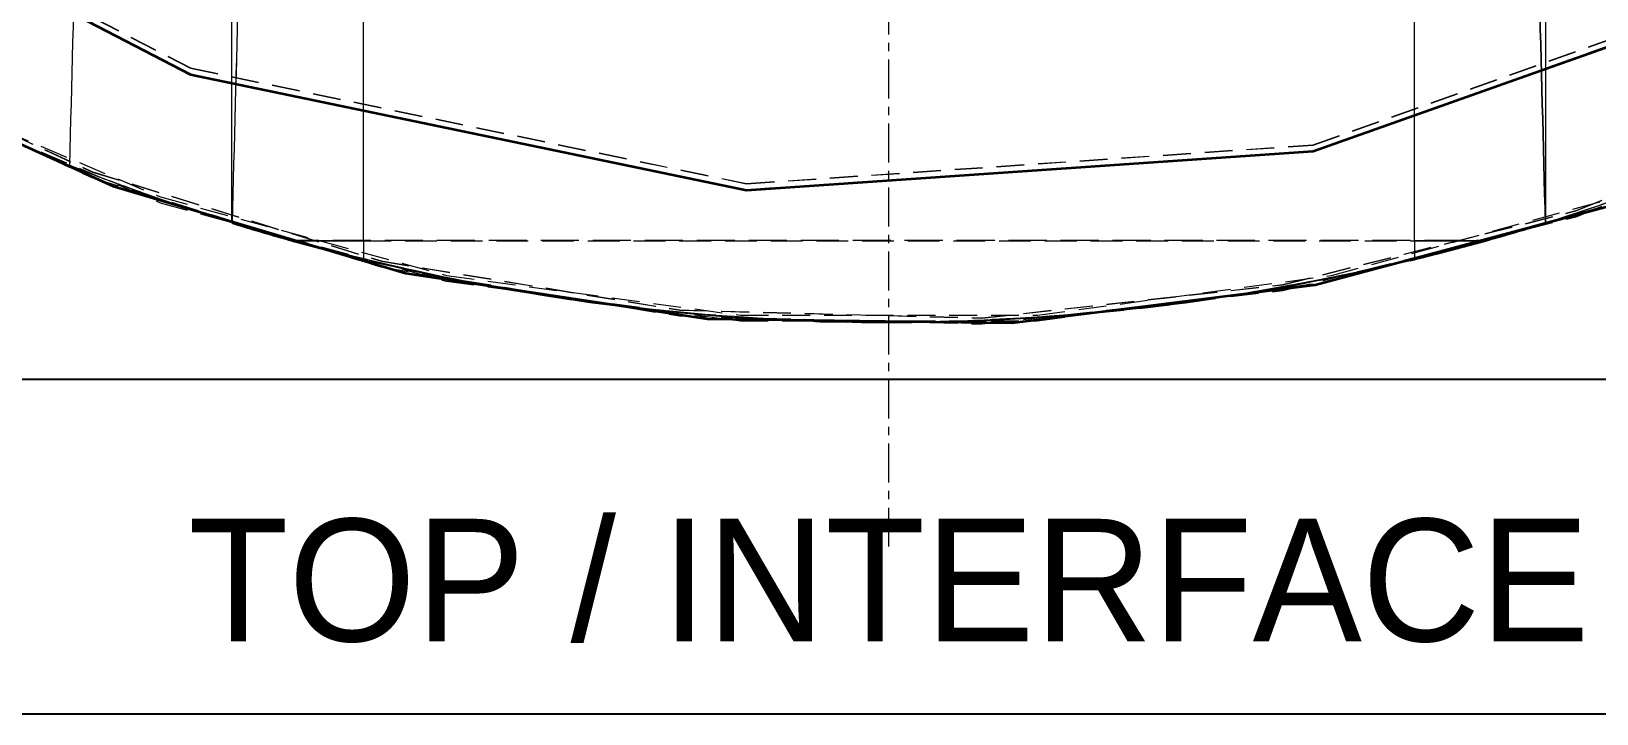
# Model space of a CAD drawing. Header units: millimetres. Extents: x 10 to 410, y 10 to 287.
# Drawn here: x 316.59 to 344.72, y 63 to 75.26 of the extents above; entities that cross this region are included whole.
import ezdxf
from ezdxf.enums import TextEntityAlignment as Align

# ---------------------------------------------------------------- set-up
doc = ezdxf.new("R2010")
doc.units = ezdxf.units.MM
doc.linetypes.add('CENTER', pattern=[1.15, 0.7, -0.15, 0.15, -0.15])
doc.linetypes.add('DASHED', pattern=[0.75, 0.5, -0.25])
for name, color, linetype, lineweight in [('CENTER', 4, 'CENTER', 13), ('HIDDEN', 8, 'DASHED', 18), ('TITLE_BLOCK', 7, 'CONTINUOUS', 25), ('VISIBLE', 7, 'CONTINUOUS', 35)]:
    doc.layers.add(name, color=color, linetype=linetype, lineweight=lineweight)

msp = doc.modelspace()

# ---------------------------------------------------------------- linework, layer by layer
at = {"layer": 'CENTER'}
msp.add_line((332, 66), (332, 155), dxfattribs=at)
at = {"layer": 'HIDDEN'}
for points in [[(369.476, 109.804), (368.086, 119.915), (364.02, 129.276), (357.579, 137.194), (349.241, 143.079), (339.624, 146.497), (329.441, 147.194), (319.448, 145.117), (310.386, 140.422), (302.927, 133.455), (297.624, 124.735), (294.87, 114.907), (294.87, 104.701), (297.624, 94.873), (302.927, 86.152), (310.386, 79.186), (319.448, 74.49), (329.441, 72.414), (339.624, 73.11), (349.241, 76.528), (357.579, 82.414), (364.02, 90.331), (368.086, 99.692), (369.476, 109.804)], [(369.479, 109.912), (368.089, 120.023), (364.023, 129.384), (357.582, 137.301), (349.244, 143.187), (339.626, 146.605), (329.444, 147.302), (319.451, 145.225), (310.389, 140.529), (302.93, 133.563), (297.627, 124.843), (294.873, 115.015), (294.873, 104.808), (297.627, 94.981), (302.93, 86.26), (310.389, 79.294), (319.451, 74.598), (329.444, 72.522), (339.626, 73.218), (349.244, 76.636), (357.582, 82.522), (364.023, 90.439), (368.089, 99.8), (369.479, 109.912)], [(369.479, 109.907), (368.089, 120.018), (364.023, 129.38), (357.582, 137.297), (349.243, 143.183), (339.626, 146.6), (329.444, 147.297), (319.451, 145.22), (310.389, 140.525), (302.93, 133.558), (297.627, 124.838), (294.873, 115.01), (294.873, 104.804), (297.627, 94.976), (302.93, 86.255), (310.389, 79.289), (319.451, 74.593), (329.444, 72.517), (339.626, 73.213), (349.243, 76.631), (357.582, 82.517), (364.023, 90.434), (368.089, 99.796), (369.479, 109.907)], [(292.174, 110.848), (292.403, 105.415), (293.369, 100.065), (295.055, 94.896), (297.429, 90.004), (300.446, 85.481), (304.052, 81.412), (308.178, 77.871), (312.748, 74.925), (317.676, 72.628), (322.871, 71.024), (328.237, 70.143), (333.672, 70), (339.076, 70.599), (344.348, 71.927), (349.39, 73.962), (354.109, 76.663), (358.415, 79.983), (362.229, 83.857), (365.481, 88.215), (368.108, 92.975), (370.063, 98.049), (371.309, 103.341), (371.823, 108.754)], [(292.174, 110.848), (292.403, 105.415), (293.369, 100.065), (295.055, 94.896), (297.429, 90.004), (300.446, 85.481), (304.052, 81.412), (308.178, 77.871), (312.748, 74.925), (317.676, 72.628), (322.871, 71.024), (328.237, 70.143), (333.672, 70), (339.076, 70.599), (344.348, 71.927), (349.39, 73.962), (354.109, 76.663), (358.415, 79.983), (362.229, 83.857), (365.481, 88.215), (368.108, 92.975), (370.063, 98.049), (371.309, 103.341), (371.823, 108.754)], [(292.176, 110.902), (292.411, 105.475), (293.382, 100.129), (295.071, 94.966), (297.448, 90.081), (300.466, 85.564), (304.072, 81.5), (308.196, 77.964), (312.764, 75.022), (317.689, 72.729), (322.88, 71.128), (328.241, 70.247), (333.672, 70.105), (339.072, 70.702), (344.34, 72.029), (349.379, 74.059), (354.095, 76.757), (358.4, 80.071), (362.214, 83.94), (365.466, 88.292), (368.095, 93.046), (370.054, 98.114), (371.305, 103.4), (371.824, 108.808)], [(292.176, 110.902), (292.411, 105.475), (293.382, 100.129), (295.071, 94.966), (297.448, 90.081), (300.466, 85.564), (304.072, 81.5), (308.196, 77.964), (312.764, 75.022), (317.689, 72.729), (322.88, 71.128), (328.241, 70.247), (333.672, 70.105), (339.072, 70.702), (344.34, 72.029), (349.379, 74.059), (354.095, 76.757), (358.4, 80.071), (362.214, 83.94), (365.466, 88.292), (368.095, 93.046), (370.054, 98.114), (371.305, 103.4), (371.824, 108.808)], [(292.177, 110.958), (292.405, 105.525), (293.371, 100.175), (295.057, 95.005), (297.431, 90.113), (300.448, 85.59), (304.054, 81.52), (308.18, 77.979), (312.75, 75.033), (317.678, 72.737), (322.874, 71.132), (328.239, 70.251), (333.675, 70.108), (339.079, 70.706), (344.351, 72.035), (349.394, 74.07), (354.112, 76.772), (358.418, 80.091), (362.233, 83.966), (365.484, 88.324), (368.112, 93.084), (370.067, 98.158), (371.312, 103.451), (371.826, 108.864)], [(292.177, 110.958), (292.405, 105.525), (293.371, 100.175), (295.057, 95.005), (297.431, 90.113), (300.448, 85.59), (304.054, 81.52), (308.18, 77.979), (312.75, 75.033), (317.678, 72.737), (322.874, 71.132), (328.239, 70.251), (333.675, 70.108), (339.079, 70.706), (344.351, 72.035), (349.394, 74.07), (354.112, 76.772), (358.418, 80.091), (362.233, 83.966), (365.484, 88.324), (368.112, 93.084), (370.067, 98.158), (371.312, 103.451), (371.826, 108.864)], [(292.179, 108.587), (292.698, 103.281), (293.921, 98.091), (295.826, 93.112), (298.379, 88.431), (301.534, 84.133), (305.235, 80.295), (309.415, 76.985), (314, 74.263), (318.907, 72.178), (324.049, 70.767), (329.333, 70.055), (334.665, 70.055), (339.949, 70.767), (345.09, 72.178), (349.997, 74.263), (354.582, 76.985), (358.762, 80.295), (362.463, 84.133), (365.618, 88.431), (368.171, 93.112), (370.076, 98.091), (371.299, 103.281), (371.818, 108.587)], [(292.182, 108.69), (292.701, 103.384), (293.924, 98.194), (295.829, 93.215), (298.382, 88.534), (301.537, 84.236), (305.238, 80.398), (309.418, 77.088), (314.003, 74.366), (318.91, 72.281), (324.051, 70.87), (329.335, 70.158), (334.667, 70.158), (339.951, 70.87), (345.093, 72.281), (350, 74.366), (354.585, 77.088), (358.765, 80.398), (362.466, 84.236), (365.621, 88.534), (368.174, 93.215), (370.079, 98.194), (371.302, 103.384), (371.821, 108.69)], [(317.281, 72.85), (317.288, 73.126), (317.295, 73.403), (317.302, 73.68), (317.31, 73.956), (317.317, 74.233), (317.324, 74.509), (317.331, 74.786), (317.339, 75.063), (317.346, 75.339), (317.353, 75.616), (317.36, 75.892), (317.368, 76.169), (317.375, 76.446), (317.382, 76.722), (317.389, 76.999), (317.397, 77.275), (317.404, 77.552), (317.411, 77.828), (317.418, 78.105), (317.426, 78.382), (317.433, 78.658), (317.44, 78.935), (317.447, 79.211)], [(317.281, 72.847), (317.288, 73.124), (317.295, 73.4), (317.302, 73.677), (317.31, 73.954), (317.317, 74.23), (317.324, 74.507), (317.331, 74.783), (317.339, 75.06), (317.346, 75.337), (317.353, 75.613), (317.36, 75.89), (317.368, 76.166), (317.375, 76.443), (317.382, 76.719), (317.389, 76.996), (317.396, 77.273), (317.404, 77.549), (317.411, 77.826), (317.418, 78.102), (317.425, 78.379), (317.433, 78.656), (317.44, 78.932), (317.447, 79.209)], [(317.281, 72.847), (317.288, 73.124), (317.295, 73.4), (317.302, 73.677), (317.31, 73.954), (317.317, 74.23), (317.324, 74.507), (317.331, 74.783), (317.339, 75.06), (317.346, 75.337), (317.353, 75.613), (317.36, 75.89), (317.368, 76.166), (317.375, 76.443), (317.382, 76.719), (317.389, 76.996), (317.396, 77.273), (317.404, 77.549), (317.411, 77.826), (317.418, 78.102), (317.425, 78.379), (317.433, 78.656), (317.44, 78.932), (317.447, 79.209)], [(320.196, 71.82), (320.196, 72.091), (320.196, 72.362), (320.196, 72.633), (320.196, 72.904), (320.196, 73.175), (320.196, 73.446), (320.196, 73.717), (320.196, 73.988), (320.196, 74.259), (320.196, 74.53), (320.196, 74.801), (320.196, 75.072), (320.196, 75.343), (320.196, 75.614), (320.196, 75.885), (320.196, 76.156), (320.196, 76.427), (320.196, 76.698), (320.196, 76.969), (320.196, 77.24), (320.196, 77.511), (320.196, 77.782), (320.196, 78.053)], [(320.196, 71.816), (320.196, 72.087), (320.196, 72.358), (320.196, 72.629), (320.196, 72.9), (320.196, 73.171), (320.196, 73.442), (320.196, 73.713), (320.196, 73.984), (320.196, 74.255), (320.196, 74.526), (320.196, 74.797), (320.196, 75.068), (320.196, 75.339), (320.196, 75.609), (320.196, 75.88), (320.196, 76.151), (320.196, 76.422), (320.196, 76.693), (320.196, 76.964), (320.196, 77.235), (320.196, 77.506), (320.196, 77.777), (320.196, 78.048)], [(320.204, 71.804), (320.211, 72.073), (320.218, 72.341), (320.225, 72.609), (320.232, 72.878), (320.239, 73.146), (320.246, 73.414), (320.253, 73.683), (320.26, 73.951), (320.268, 74.219), (320.275, 74.488), (320.282, 74.756), (320.289, 75.025), (320.296, 75.293), (320.303, 75.561), (320.31, 75.83), (320.317, 76.098), (320.324, 76.366), (320.331, 76.635), (320.338, 76.903), (320.345, 77.171), (320.352, 77.44), (320.359, 77.708), (320.366, 77.976)], [(320.204, 71.803), (320.211, 72.071), (320.218, 72.339), (320.225, 72.608), (320.232, 72.876), (320.239, 73.145), (320.246, 73.413), (320.253, 73.681), (320.26, 73.95), (320.267, 74.218), (320.274, 74.486), (320.282, 74.755), (320.289, 75.023), (320.296, 75.291), (320.303, 75.56), (320.31, 75.828), (320.317, 76.096), (320.324, 76.365), (320.331, 76.633), (320.338, 76.901), (320.345, 77.17), (320.352, 77.438), (320.359, 77.707), (320.366, 77.975)], [(343.796, 71.804), (343.789, 72.073), (343.782, 72.341), (343.775, 72.609), (343.768, 72.878), (343.761, 73.146), (343.754, 73.414), (343.747, 73.683), (343.74, 73.951), (343.733, 74.219), (343.726, 74.488), (343.718, 74.756), (343.711, 75.025), (343.704, 75.293), (343.697, 75.561), (343.69, 75.83), (343.683, 76.098), (343.676, 76.366), (343.669, 76.635), (343.662, 76.903), (343.655, 77.171), (343.648, 77.44), (343.641, 77.708), (343.634, 77.976)], [(343.634, 77.976), (343.641, 77.708), (343.648, 77.44), (343.655, 77.171), (343.662, 76.903), (343.669, 76.635), (343.676, 76.366), (343.683, 76.098), (343.69, 75.83), (343.697, 75.561), (343.704, 75.293), (343.711, 75.025), (343.718, 74.756), (343.726, 74.488), (343.733, 74.219), (343.74, 73.951), (343.747, 73.683), (343.754, 73.414), (343.761, 73.146), (343.768, 72.878), (343.775, 72.609), (343.782, 72.341), (343.789, 72.073), (343.796, 71.804)], [(343.796, 71.803), (343.789, 72.071), (343.782, 72.339), (343.775, 72.608), (343.768, 72.876), (343.761, 73.145), (343.754, 73.413), (343.747, 73.681), (343.74, 73.95), (343.732, 74.218), (343.725, 74.486), (343.718, 74.755), (343.711, 75.023), (343.704, 75.291), (343.697, 75.56), (343.69, 75.828), (343.683, 76.096), (343.676, 76.365), (343.669, 76.633), (343.662, 76.901), (343.655, 77.17), (343.648, 77.438), (343.641, 77.707), (343.634, 77.975)], [(343.796, 71.803), (343.789, 72.071), (343.782, 72.339), (343.775, 72.608), (343.768, 72.876), (343.761, 73.145), (343.754, 73.413), (343.747, 73.681), (343.74, 73.95), (343.732, 74.218), (343.725, 74.486), (343.718, 74.755), (343.711, 75.023), (343.704, 75.291), (343.697, 75.56), (343.69, 75.828), (343.683, 76.096), (343.676, 76.365), (343.669, 76.633), (343.662, 76.901), (343.655, 77.17), (343.648, 77.438), (343.641, 77.707), (343.634, 77.975)], [(343.804, 71.82), (343.804, 72.091), (343.804, 72.362), (343.804, 72.633), (343.804, 72.904), (343.804, 73.175), (343.804, 73.446), (343.804, 73.717), (343.804, 73.988), (343.804, 74.259), (343.804, 74.53), (343.804, 74.801), (343.804, 75.072), (343.804, 75.343), (343.804, 75.614), (343.804, 75.885), (343.804, 76.156), (343.804, 76.427), (343.804, 76.698), (343.804, 76.969), (343.804, 77.24), (343.804, 77.511), (343.804, 77.782), (343.804, 78.053)], [(343.804, 71.816), (343.804, 72.087), (343.804, 72.358), (343.804, 72.629), (343.804, 72.9), (343.804, 73.171), (343.804, 73.442), (343.804, 73.713), (343.804, 73.984), (343.804, 74.255), (343.804, 74.526), (343.804, 74.797), (343.804, 75.068), (343.804, 75.339), (343.804, 75.609), (343.804, 75.88), (343.804, 76.151), (343.804, 76.422), (343.804, 76.693), (343.804, 76.964), (343.804, 77.235), (343.804, 77.506), (343.804, 77.777), (343.804, 78.048)], [(322.557, 71.494), (322.557, 71.745), (322.557, 71.996), (322.557, 72.246), (322.557, 72.497), (322.557, 72.748), (322.557, 72.999), (322.557, 73.249), (322.557, 73.5), (322.557, 73.751), (322.557, 74.001), (322.557, 74.252), (322.557, 74.503), (322.557, 74.754), (322.557, 75.004), (322.557, 75.255), (322.557, 75.506), (322.557, 75.757), (322.557, 76.007), (322.557, 76.258), (322.557, 76.509), (322.557, 76.759), (322.557, 77.01), (322.557, 77.261)], [(322.557, 71.491), (322.557, 71.742), (322.557, 71.993), (322.557, 72.243), (322.557, 72.494), (322.557, 72.745), (322.557, 72.996), (322.557, 73.246), (322.557, 73.497), (322.557, 73.748), (322.557, 73.998), (322.557, 74.249), (322.557, 74.5), (322.557, 74.751), (322.557, 75.001), (322.557, 75.252), (322.557, 75.503), (322.557, 75.754), (322.557, 76.004), (322.557, 76.255), (322.557, 76.506), (322.557, 76.756), (322.557, 77.007), (322.557, 77.258)], [(341.443, 71.494), (341.443, 71.745), (341.443, 71.996), (341.443, 72.246), (341.443, 72.497), (341.443, 72.748), (341.443, 72.999), (341.443, 73.249), (341.443, 73.5), (341.443, 73.751), (341.443, 74.001), (341.443, 74.252), (341.443, 74.503), (341.443, 74.754), (341.443, 75.004), (341.443, 75.255), (341.443, 75.506), (341.443, 75.757), (341.443, 76.007), (341.443, 76.258), (341.443, 76.509), (341.443, 76.759), (341.443, 77.01), (341.443, 77.261)], [(341.443, 71.491), (341.443, 71.742), (341.443, 71.993), (341.443, 72.243), (341.443, 72.494), (341.443, 72.745), (341.443, 72.996), (341.443, 73.246), (341.443, 73.497), (341.443, 73.748), (341.443, 73.998), (341.443, 74.249), (341.443, 74.5), (341.443, 74.751), (341.443, 75.001), (341.443, 75.252), (341.443, 75.503), (341.443, 75.754), (341.443, 76.004), (341.443, 76.255), (341.443, 76.506), (341.443, 76.756), (341.443, 77.007), (341.443, 77.258)], [(317.281, 72.85), (317.406, 72.801), (317.531, 72.752), (317.656, 72.703), (317.782, 72.655), (317.908, 72.607), (318.034, 72.56), (318.16, 72.513), (318.286, 72.466), (318.412, 72.42), (318.539, 72.375), (318.665, 72.33), (318.792, 72.285), (318.919, 72.24), (319.046, 72.197), (319.173, 72.153), (319.301, 72.11), (319.428, 72.067), (319.556, 72.025), (319.684, 71.983), (319.812, 71.942), (319.94, 71.901), (320.068, 71.861), (320.196, 71.82)], [(317.281, 72.85), (317.281, 72.85), (317.281, 72.85), (317.281, 72.849), (317.281, 72.849), (317.281, 72.849), (317.281, 72.849), (317.281, 72.849), (317.281, 72.849), (317.281, 72.849), (317.281, 72.849), (317.281, 72.849), (317.281, 72.848), (317.281, 72.848), (317.281, 72.848), (317.281, 72.848), (317.281, 72.848), (317.281, 72.848), (317.281, 72.848), (317.281, 72.848), (317.281, 72.848), (317.281, 72.847), (317.281, 72.847), (317.281, 72.847)], [(343.804, 71.82), (343.933, 71.861), (344.061, 71.901), (344.189, 71.942), (344.317, 71.983), (344.445, 72.025), (344.572, 72.067), (344.7, 72.11), (344.827, 72.153), (344.955, 72.197), (345.082, 72.24), (345.209, 72.285), (345.335, 72.33), (345.462, 72.375), (345.589, 72.42), (345.715, 72.466), (345.841, 72.513), (345.967, 72.56), (346.093, 72.607), (346.219, 72.655), (346.344, 72.703), (346.47, 72.752), (346.595, 72.801), (346.72, 72.85)], [(320.196, 71.816), (320.068, 71.856), (319.94, 71.897), (319.812, 71.938), (319.684, 71.979), (319.556, 72.021), (319.428, 72.063), (319.301, 72.106), (319.173, 72.149), (319.046, 72.192), (318.919, 72.236), (318.792, 72.281), (318.665, 72.325), (318.538, 72.371), (318.412, 72.416), (318.285, 72.463), (318.159, 72.509), (318.033, 72.556), (317.907, 72.603), (317.782, 72.651), (317.656, 72.7), (317.531, 72.748), (317.406, 72.797), (317.281, 72.847)], [(346.72, 72.847), (346.595, 72.797), (346.47, 72.748), (346.344, 72.7), (346.219, 72.651), (346.093, 72.603), (345.967, 72.556), (345.841, 72.509), (345.715, 72.463), (345.589, 72.416), (345.462, 72.371), (345.336, 72.325), (345.209, 72.281), (345.082, 72.236), (344.955, 72.192), (344.827, 72.149), (344.7, 72.106), (344.572, 72.063), (344.445, 72.021), (344.317, 71.979), (344.189, 71.938), (344.061, 71.897), (343.933, 71.856), (343.804, 71.816)], [(320.196, 71.82), (320.242, 71.806), (320.288, 71.792), (320.335, 71.778), (320.381, 71.764), (320.427, 71.75), (320.473, 71.736), (320.519, 71.722), (320.565, 71.708), (320.611, 71.694), (320.657, 71.681), (320.703, 71.667), (320.75, 71.653), (320.796, 71.64), (320.842, 71.626), (320.888, 71.613), (320.934, 71.599), (320.981, 71.586), (321.027, 71.573), (321.073, 71.559), (321.12, 71.546), (321.166, 71.533), (321.212, 71.52), (321.259, 71.507)], [(321.259, 71.503), (321.212, 71.516), (321.166, 71.529), (321.12, 71.542), (321.073, 71.555), (321.027, 71.568), (320.981, 71.582), (320.934, 71.595), (320.888, 71.608), (320.842, 71.622), (320.796, 71.635), (320.749, 71.649), (320.703, 71.662), (320.657, 71.676), (320.611, 71.69), (320.565, 71.704), (320.519, 71.718), (320.473, 71.731), (320.427, 71.745), (320.38, 71.759), (320.334, 71.773), (320.288, 71.788), (320.242, 71.802), (320.196, 71.816)], [(320.204, 71.804), (320.25, 71.79), (320.296, 71.776), (320.341, 71.762), (320.387, 71.748), (320.433, 71.735), (320.478, 71.721), (320.524, 71.707), (320.57, 71.693), (320.616, 71.68), (320.662, 71.666), (320.707, 71.652), (320.753, 71.639), (320.799, 71.625), (320.845, 71.612), (320.891, 71.599), (320.937, 71.585), (320.983, 71.572), (321.028, 71.559), (321.074, 71.546), (321.12, 71.533), (321.166, 71.52), (321.212, 71.507), (321.258, 71.494)], [(320.204, 71.804), (320.204, 71.804), (320.204, 71.804), (320.204, 71.804), (320.204, 71.804), (320.204, 71.804), (320.204, 71.804), (320.204, 71.804), (320.204, 71.804), (320.204, 71.804), (320.204, 71.804), (320.204, 71.804), (320.204, 71.804), (320.204, 71.803), (320.204, 71.803), (320.204, 71.803), (320.204, 71.803), (320.204, 71.803), (320.204, 71.803), (320.204, 71.803), (320.204, 71.803), (320.204, 71.803), (320.204, 71.803), (320.204, 71.803)], [(321.258, 71.491), (321.212, 71.504), (321.166, 71.517), (321.12, 71.53), (321.074, 71.543), (321.028, 71.556), (320.982, 71.57), (320.937, 71.583), (320.891, 71.596), (320.845, 71.61), (320.799, 71.623), (320.753, 71.636), (320.707, 71.65), (320.661, 71.664), (320.616, 71.677), (320.57, 71.691), (320.524, 71.705), (320.478, 71.719), (320.433, 71.732), (320.387, 71.746), (320.341, 71.76), (320.295, 71.774), (320.25, 71.789), (320.204, 71.803)], [(342.742, 71.507), (342.788, 71.52), (342.835, 71.533), (342.881, 71.546), (342.927, 71.559), (342.974, 71.573), (343.02, 71.586), (343.066, 71.599), (343.113, 71.613), (343.159, 71.626), (343.205, 71.64), (343.251, 71.653), (343.297, 71.667), (343.344, 71.681), (343.39, 71.694), (343.436, 71.708), (343.482, 71.722), (343.528, 71.736), (343.574, 71.75), (343.62, 71.764), (343.666, 71.778), (343.712, 71.792), (343.758, 71.806), (343.804, 71.82)], [(343.804, 71.816), (343.758, 71.802), (343.712, 71.788), (343.666, 71.773), (343.62, 71.759), (343.574, 71.745), (343.528, 71.731), (343.482, 71.718), (343.436, 71.704), (343.39, 71.69), (343.343, 71.676), (343.297, 71.662), (343.251, 71.649), (343.205, 71.635), (343.159, 71.622), (343.112, 71.608), (343.066, 71.595), (343.02, 71.582), (342.974, 71.568), (342.927, 71.555), (342.881, 71.542), (342.835, 71.529), (342.788, 71.516), (342.742, 71.503)], [(342.742, 71.494), (342.788, 71.507), (342.834, 71.52), (342.88, 71.533), (342.926, 71.546), (342.972, 71.559), (343.018, 71.572), (343.063, 71.585), (343.109, 71.599), (343.155, 71.612), (343.201, 71.625), (343.247, 71.639), (343.293, 71.652), (343.339, 71.666), (343.384, 71.68), (343.43, 71.693), (343.476, 71.707), (343.522, 71.721), (343.567, 71.735), (343.613, 71.748), (343.659, 71.762), (343.704, 71.776), (343.75, 71.79), (343.796, 71.804)], [(343.796, 71.803), (343.75, 71.789), (343.704, 71.774), (343.659, 71.76), (343.613, 71.746), (343.567, 71.732), (343.522, 71.719), (343.476, 71.705), (343.43, 71.691), (343.384, 71.677), (343.339, 71.664), (343.293, 71.65), (343.247, 71.636), (343.201, 71.623), (343.155, 71.61), (343.109, 71.596), (343.063, 71.583), (343.018, 71.57), (342.972, 71.556), (342.926, 71.543), (342.88, 71.53), (342.834, 71.517), (342.788, 71.504), (342.742, 71.491)], [(343.796, 71.804), (343.796, 71.804), (343.796, 71.804), (343.796, 71.804), (343.796, 71.804), (343.796, 71.804), (343.796, 71.804), (343.796, 71.804), (343.796, 71.804), (343.796, 71.804), (343.796, 71.804), (343.796, 71.804), (343.796, 71.804), (343.796, 71.803), (343.796, 71.803), (343.796, 71.803), (343.796, 71.803), (343.796, 71.803), (343.796, 71.803), (343.796, 71.803), (343.796, 71.803), (343.796, 71.803), (343.796, 71.803), (343.796, 71.803)], [(321.258, 71.494), (321.315, 71.478), (321.371, 71.463), (321.427, 71.447), (321.483, 71.432), (321.54, 71.416), (321.596, 71.401), (321.652, 71.386), (321.709, 71.371), (321.765, 71.356), (321.822, 71.341), (321.878, 71.326), (321.934, 71.311), (321.991, 71.297), (322.047, 71.282), (322.104, 71.267), (322.16, 71.253), (322.217, 71.239), (322.274, 71.224), (322.33, 71.21), (322.387, 71.196), (322.444, 71.182), (322.5, 71.168), (322.557, 71.154)], [(321.258, 71.494), (321.315, 71.494), (321.371, 71.494), (321.428, 71.494), (321.484, 71.494), (321.541, 71.494), (321.597, 71.494), (321.654, 71.494), (321.71, 71.494), (321.766, 71.494), (321.823, 71.494), (321.879, 71.494), (321.936, 71.494), (321.992, 71.494), (322.049, 71.494), (322.105, 71.494), (322.162, 71.494), (322.218, 71.494), (322.275, 71.494), (322.331, 71.494), (322.388, 71.494), (322.444, 71.494), (322.5, 71.494), (322.557, 71.494)], [(322.557, 71.151), (322.5, 71.165), (322.443, 71.179), (322.387, 71.193), (322.33, 71.207), (322.274, 71.221), (322.217, 71.236), (322.16, 71.25), (322.104, 71.264), (322.047, 71.279), (321.991, 71.294), (321.934, 71.308), (321.878, 71.323), (321.821, 71.338), (321.765, 71.353), (321.709, 71.368), (321.652, 71.383), (321.596, 71.398), (321.54, 71.414), (321.483, 71.429), (321.427, 71.444), (321.371, 71.46), (321.314, 71.476), (321.258, 71.491)], [(322.557, 71.491), (322.5, 71.491), (322.444, 71.491), (322.387, 71.491), (322.331, 71.491), (322.275, 71.491), (322.218, 71.491), (322.162, 71.491), (322.105, 71.491), (322.049, 71.491), (321.992, 71.491), (321.936, 71.491), (321.879, 71.491), (321.823, 71.491), (321.766, 71.491), (321.71, 71.491), (321.653, 71.491), (321.597, 71.491), (321.541, 71.491), (321.484, 71.491), (321.428, 71.491), (321.371, 71.491), (321.315, 71.491), (321.258, 71.491)], [(321.259, 71.507), (322.174, 71.27), (323.093, 71.046), (324.017, 70.844), (324.946, 70.669), (325.877, 70.506), (326.814, 70.378), (327.753, 70.265), (328.694, 70.172), (329.638, 70.109), (330.582, 70.059), (331.528, 70.041), (332.473, 70.041), (333.419, 70.059), (334.363, 70.109), (335.306, 70.172), (336.248, 70.265), (337.186, 70.378), (338.123, 70.506), (339.055, 70.669), (339.984, 70.844), (340.908, 71.046), (341.827, 71.27), (342.742, 71.507)], [(321.259, 71.507), (322.193, 71.507), (323.127, 71.507), (324.061, 71.507), (324.995, 71.507), (325.929, 71.507), (326.863, 71.507), (327.797, 71.507), (328.731, 71.507), (329.665, 71.507), (330.599, 71.507), (331.533, 71.507), (332.467, 71.507), (333.401, 71.507), (334.336, 71.507), (335.27, 71.507), (336.204, 71.507), (337.138, 71.507), (338.072, 71.507), (339.006, 71.507), (339.94, 71.507), (340.874, 71.507), (341.808, 71.507), (342.742, 71.507)], [(342.742, 71.503), (341.826, 71.265), (340.908, 71.041), (339.984, 70.84), (339.055, 70.664), (338.123, 70.502), (337.186, 70.373), (336.248, 70.26), (335.306, 70.168), (334.363, 70.105), (333.419, 70.055), (332.473, 70.036), (331.528, 70.036), (330.582, 70.055), (329.638, 70.105), (328.694, 70.168), (327.753, 70.26), (326.814, 70.373), (325.877, 70.502), (324.946, 70.664), (324.017, 70.84), (323.093, 71.041), (322.174, 71.265), (321.259, 71.503)], [(321.259, 71.503), (322.193, 71.503), (323.127, 71.503), (324.061, 71.503), (324.995, 71.503), (325.929, 71.503), (326.863, 71.503), (327.797, 71.503), (328.731, 71.503), (329.665, 71.503), (330.599, 71.503), (331.533, 71.503), (332.467, 71.503), (333.401, 71.503), (334.335, 71.503), (335.269, 71.503), (336.204, 71.503), (337.138, 71.503), (338.072, 71.503), (339.006, 71.503), (339.94, 71.503), (340.874, 71.503), (341.808, 71.503), (342.742, 71.503)], [(322.557, 71.494), (323.378, 71.494), (324.199, 71.494), (325.02, 71.494), (325.841, 71.494), (326.663, 71.494), (327.484, 71.494), (328.305, 71.494), (329.126, 71.494), (329.947, 71.494), (330.768, 71.494), (331.589, 71.494), (332.411, 71.494), (333.232, 71.494), (334.053, 71.494), (334.874, 71.494), (335.695, 71.494), (336.516, 71.494), (337.337, 71.494), (338.159, 71.494), (338.98, 71.494), (339.801, 71.494), (340.622, 71.494), (341.443, 71.494)], [(322.557, 71.494), (322.557, 71.479), (322.557, 71.465), (322.557, 71.45), (322.557, 71.435), (322.557, 71.42), (322.557, 71.405), (322.557, 71.391), (322.557, 71.376), (322.557, 71.361), (322.557, 71.346), (322.557, 71.331), (322.557, 71.317), (322.557, 71.302), (322.557, 71.287), (322.557, 71.272), (322.557, 71.258), (322.557, 71.243), (322.557, 71.228), (322.557, 71.213), (322.557, 71.198), (322.557, 71.184), (322.557, 71.169), (322.557, 71.154)], [(322.557, 71.491), (323.378, 71.491), (324.199, 71.491), (325.02, 71.491), (325.841, 71.491), (326.663, 71.491), (327.484, 71.491), (328.305, 71.491), (329.126, 71.491), (329.947, 71.491), (330.768, 71.491), (331.589, 71.491), (332.411, 71.491), (333.232, 71.491), (334.053, 71.491), (334.874, 71.491), (335.695, 71.491), (336.516, 71.491), (337.337, 71.491), (338.159, 71.491), (338.98, 71.491), (339.801, 71.491), (340.622, 71.491), (341.443, 71.491)], [(322.557, 71.491), (322.557, 71.476), (322.557, 71.462), (322.557, 71.447), (322.557, 71.432), (322.557, 71.417), (322.557, 71.402), (322.557, 71.388), (322.557, 71.373), (322.557, 71.358), (322.557, 71.343), (322.557, 71.328), (322.557, 71.314), (322.557, 71.299), (322.557, 71.284), (322.557, 71.269), (322.557, 71.255), (322.557, 71.24), (322.557, 71.225), (322.557, 71.21), (322.557, 71.195), (322.557, 71.181), (322.557, 71.166), (322.557, 71.151)], [(341.443, 71.154), (341.5, 71.168), (341.557, 71.182), (341.613, 71.196), (341.67, 71.21), (341.726, 71.224), (341.783, 71.239), (341.84, 71.253), (341.896, 71.267), (341.953, 71.282), (342.009, 71.297), (342.066, 71.311), (342.122, 71.326), (342.179, 71.341), (342.235, 71.356), (342.291, 71.371), (342.348, 71.386), (342.404, 71.401), (342.46, 71.416), (342.517, 71.432), (342.573, 71.447), (342.629, 71.463), (342.686, 71.478), (342.742, 71.494)], [(341.443, 71.494), (341.5, 71.494), (341.556, 71.494), (341.613, 71.494), (341.669, 71.494), (341.725, 71.494), (341.782, 71.494), (341.838, 71.494), (341.895, 71.494), (341.951, 71.494), (342.008, 71.494), (342.064, 71.494), (342.121, 71.494), (342.177, 71.494), (342.234, 71.494), (342.29, 71.494), (342.347, 71.494), (342.403, 71.494), (342.459, 71.494), (342.516, 71.494), (342.572, 71.494), (342.629, 71.494), (342.685, 71.494), (342.742, 71.494)], [(341.443, 71.494), (341.443, 71.479), (341.443, 71.465), (341.443, 71.45), (341.443, 71.435), (341.443, 71.42), (341.443, 71.405), (341.443, 71.391), (341.443, 71.376), (341.443, 71.361), (341.443, 71.346), (341.443, 71.331), (341.443, 71.317), (341.443, 71.302), (341.443, 71.287), (341.443, 71.272), (341.443, 71.258), (341.443, 71.243), (341.443, 71.228), (341.443, 71.213), (341.443, 71.198), (341.443, 71.184), (341.443, 71.169), (341.443, 71.154)], [(342.742, 71.491), (342.685, 71.476), (342.629, 71.46), (342.573, 71.444), (342.517, 71.429), (342.46, 71.414), (342.404, 71.398), (342.348, 71.383), (342.291, 71.368), (342.235, 71.353), (342.178, 71.338), (342.122, 71.323), (342.066, 71.308), (342.009, 71.294), (341.953, 71.279), (341.896, 71.264), (341.84, 71.25), (341.783, 71.236), (341.726, 71.221), (341.67, 71.207), (341.613, 71.193), (341.556, 71.179), (341.5, 71.165), (341.443, 71.151)], [(342.742, 71.491), (342.685, 71.491), (342.629, 71.491), (342.572, 71.491), (342.516, 71.491), (342.459, 71.491), (342.403, 71.491), (342.346, 71.491), (342.29, 71.491), (342.234, 71.491), (342.177, 71.491), (342.121, 71.491), (342.064, 71.491), (342.008, 71.491), (341.951, 71.491), (341.895, 71.491), (341.838, 71.491), (341.782, 71.491), (341.725, 71.491), (341.669, 71.491), (341.612, 71.491), (341.556, 71.491), (341.5, 71.491), (341.443, 71.491)], [(341.443, 71.491), (341.443, 71.476), (341.443, 71.462), (341.443, 71.447), (341.443, 71.432), (341.443, 71.417), (341.443, 71.402), (341.443, 71.388), (341.443, 71.373), (341.443, 71.358), (341.443, 71.343), (341.443, 71.328), (341.443, 71.314), (341.443, 71.299), (341.443, 71.284), (341.443, 71.269), (341.443, 71.255), (341.443, 71.24), (341.443, 71.225), (341.443, 71.21), (341.443, 71.195), (341.443, 71.181), (341.443, 71.166), (341.443, 71.151)], [(322.557, 71.154), (323.366, 70.971), (324.176, 70.799), (324.991, 70.644), (325.808, 70.509), (326.628, 70.384), (327.451, 70.285), (328.275, 70.198), (329.101, 70.127), (329.929, 70.078), (330.757, 70.04), (331.586, 70.026), (332.414, 70.026), (333.243, 70.04), (334.071, 70.078), (334.899, 70.127), (335.725, 70.198), (336.549, 70.285), (337.372, 70.384), (338.192, 70.509), (339.01, 70.644), (339.824, 70.799), (340.635, 70.971), (341.443, 71.154)], [(341.443, 71.151), (340.634, 70.968), (339.824, 70.796), (339.009, 70.641), (338.192, 70.506), (337.372, 70.381), (336.549, 70.282), (335.725, 70.195), (334.899, 70.124), (334.071, 70.075), (333.243, 70.037), (332.414, 70.023), (331.586, 70.023), (330.757, 70.037), (329.929, 70.075), (329.101, 70.124), (328.275, 70.195), (327.451, 70.282), (326.628, 70.381), (325.808, 70.506), (324.99, 70.641), (324.176, 70.796), (323.365, 70.968), (322.557, 71.151)]]:
    msp.add_lwpolyline(points, dxfattribs=at)
at = {"layer": 'TITLE_BLOCK'}
msp.add_lwpolyline([(260, 63), (404, 63), (404, 69), (260, 69)], close=True, dxfattribs=at)
at = {"layer": 'VISIBLE'}
for points in [[(369.476, 109.794), (368.086, 119.906), (364.02, 129.267), (357.579, 137.184), (349.24, 143.07), (339.623, 146.488), (329.441, 147.184), (319.448, 145.108), (310.386, 140.412), (302.927, 133.446), (297.624, 124.725), (294.87, 114.898), (294.87, 104.691), (297.624, 94.863), (302.927, 86.143), (310.386, 79.176), (319.448, 74.481), (329.441, 72.404), (339.623, 73.101), (349.24, 76.519), (357.579, 82.405), (364.02, 90.322), (368.086, 99.683), (369.476, 109.794)], [(292.174, 110.842), (292.407, 105.364), (293.391, 99.971), (295.105, 94.763), (297.518, 89.84), (300.585, 85.295), (304.246, 81.214), (308.433, 77.674), (313.067, 74.743), (318.059, 72.475), (323.315, 70.915), (328.735, 70.091), (334.217, 70.019), (339.657, 70.7), (344.953, 72.122), (350.002, 74.257), (354.711, 77.066), (358.99, 80.494), (362.757, 84.478), (365.942, 88.94), (368.484, 93.798), (370.335, 98.959), (371.459, 104.325), (371.837, 109.795)], [(292.174, 110.842), (292.407, 105.364), (293.391, 99.971), (295.105, 94.763), (297.518, 89.84), (300.585, 85.295), (304.246, 81.214), (308.433, 77.674), (313.067, 74.743), (318.059, 72.475), (323.315, 70.915), (328.735, 70.091), (334.217, 70.019), (339.657, 70.7), (344.953, 72.122), (350.002, 74.257), (354.711, 77.066), (358.99, 80.494), (362.757, 84.478), (365.942, 88.94), (368.484, 93.798), (370.335, 98.959), (371.459, 104.325), (371.837, 109.795)]]:
    msp.add_lwpolyline(points, dxfattribs=at)

# ---------------------------------------------------------------- texts
at = {"layer": 'TITLE_BLOCK'}
msp.add_text('TOP / INTERFACE', height=2.2, dxfattribs=at).set_placement((332, 65.4), align=Align.MIDDLE_CENTER)

doc.saveas('drawing.dxf')
